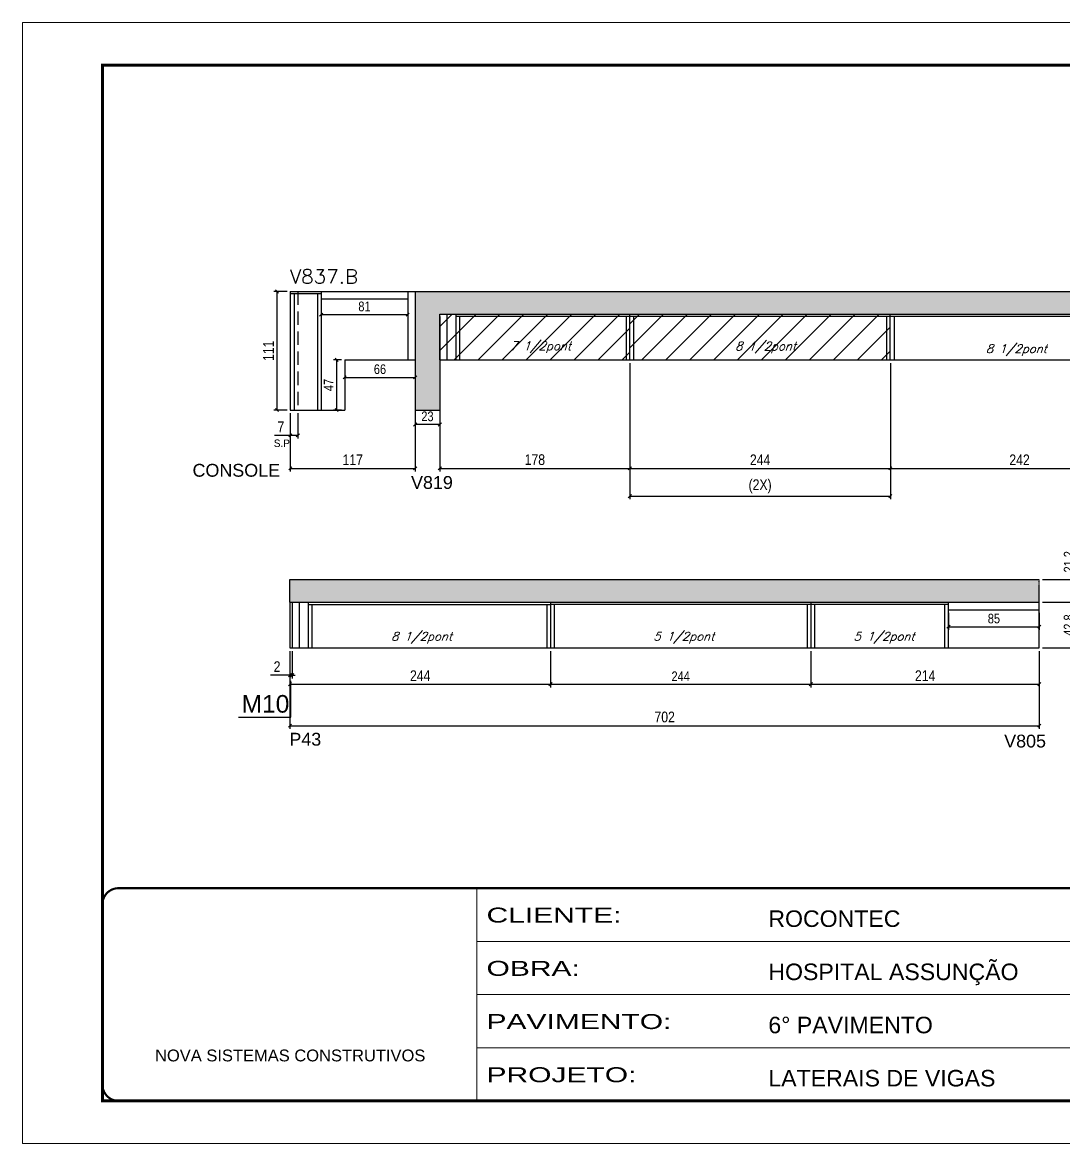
# Model space of a CAD drawing. Extents: x -20960 to -5926, y -2106 to 21915.
# Drawn here: x -9037 to -8062, y 9380 to 10430 of the extents above; entities that cross this region are included whole.
import ezdxf

# ---------------------------------------------------------------- set-up
doc = ezdxf.new("R2010")
doc.units = 0
for name, pattern in [('CONTINUO', [0]), ('DASHED', [0.75, 0.5, -0.25]), ('HIDDEN', [0.375, 0.25, -0.125])]:
    doc.linetypes.add(name, pattern=pattern)
for name, color, linetype in [('5', 5, 'Continuous'), ('COTA', 241, 'Continuous'), ('NOMENCLATURA', 7, 'Continuous'), ('Painéis', 200, 'Continuous'), ('SARR_2.2x7', 40, 'Continuous'), ('SARR_3.5x7', 81, 'Continuous'), ('texto', 7, 'Continuous')]:
    doc.layers.add(name, color=color, linetype=linetype)
for name, color, linetype, lineweight in [('Folhas', 255, 'Continuous', 9), ('Hachura', 251, 'Continuous', 9), ('SARRAFO DE PRESSAO', 251, 'DASHED', 9), ('Texto Seção', 7, 'Continuous', 15)]:
    doc.layers.add(name, color=color, linetype=linetype, lineweight=lineweight)
doc.styles.add('ARIAL', font='arial.ttf')
doc.styles.add('COTA TECNICA', font='techl___.ttf', dxfattribs={"height": 10})
doc.styles.add('COTA TECNICA-50', font='techl___.ttf', dxfattribs={"height": 9})
doc.styles.add('REGUA-120', font='ROMANS.shx', dxfattribs={"height": 15})
doc.styles.add('Romans', font='romans.shx')
doc.styles.add('ROMAS860', font='ROMAS860.SHX')
doc.styles.get("Standard").update_dxf_attribs({"font": 'arial.ttf'})
doc.styles.add('Tecnologia', font='')
doc.styles.get('Tecnologia').set_extended_font_data('Forgotten Futurist')
doc.dimstyles.new('COTA PAINEL-50', dxfattribs={"dimtxt": 9, "dimasz": 3, "dimexe": 3, "dimexo": 3, "dimgap": 3, "dimtad": 1, "dimdec": 1, "dimzin": 12, "dimdsep": 46, "dimtxsty": 'COTA TECNICA-50', "dimblk1": 'OBLIQUE', "dimblk2": 'OBLIQUE', "dimsah": 1, "dimcen": 0.9, "dimclrd": 4, "dimclre": 4, "dimclrt": 240, "dimadec": 1, "dimazin": 3, "dimtfac": 1, "dimtdec": 1, "dimtmove": 0, "dimatfit": 3, "dimfxl": 1, "dimtolj": 1, "dimtzin": 12, "dimarcsym": 0})
doc.dimstyles.new('PAINEL', dxfattribs={"dimtxt": 10, "dimasz": 3, "dimexe": 3, "dimexo": 3, "dimgap": 3, "dimtad": 1, "dimdec": 1, "dimzin": 12, "dimdsep": 46, "dimtxsty": 'COTA TECNICA', "dimblk1": 'OBLIQUE', "dimblk2": 'OBLIQUE', "dimsah": 1, "dimcen": 0.9, "dimclrd": 4, "dimclre": 4, "dimclrt": 240, "dimadec": 1, "dimazin": 3, "dimtfac": 1, "dimtdec": 1, "dimtmove": 0, "dimatfit": 3, "dimfxl": 1, "dimtolj": 1, "dimtzin": 12, "dimarcsym": 0})

# ---------------------------------------------------------------- blocks, each defined once
blk = doc.blocks.new('9999999999')
at = {"color": 30, "linetype": 'CONTINUO'}
for p, q in [((98564.6, 34230.2), (98564.6, 34429.4)), ((98564.6, 34379.6), (99584, 34379.6)), ((98564.6, 34329.8), (99488, 34329.8)), ((98564.6, 34280), (99488, 34280))]:
    blk.add_line(p, q, dxfattribs=at)
at = {"color": 30, "linetype": 'CONTINUO', "const_width": 2}
blk.add_lwpolyline([(99584, 34230.2), (99584, 34414.4, 0.414214), (99569, 34429.4), (98229, 34429.4, 0.414214), (98214, 34414.4), (98214, 34245.2, 0.414214), (98229, 34230.2), (99584, 34230.2)], format="xyb", dxfattribs=at)
at = {"layer": 'Folhas'}
blk.add_lwpolyline([(98139, 34190.2), (99624, 34190.2), (99624, 35240.2), (98139, 35240.2)], close=True, dxfattribs=at)
at = {"layer": 'Folhas', "color": 30, "const_width": 3}
blk.add_lwpolyline([(98214, 34230.2), (99584, 34230.2), (99584, 35200.2), (98214, 35200.2)], close=True, dxfattribs=at)
at = {"color": 7, "linetype": 'Continuous', "ltscale": 5, "style": 'ARIAL'}
for s, height, p in [('ROCONTEC', 15.48, (98837.7, 34393.1)), ('HOSPITAL ASSUNÇÃO', 15.483, (98837.7, 34343.3)), ('6° PAVIMENTO', 15.483, (98837.7, 34293.5)), ('NOVA SISTEMAS CONSTRUTIVOS', 11.059, (98263.2, 34267.2)), ('LATERAIS DE VIGAS', 15.483, (98837.7, 34243.7))]:
    blk.add_text(s, height=height, dxfattribs=at).set_placement(p)
at = {"layer": 'Folhas', "color": 7, "style": 'Tecnologia', "width": 1.5}
for s, p in [('CLIENTE:', (98573.7, 34397.2)), ('OBRA:', (98573.7, 34347.3)), ('PAVIMENTO:', (98573.7, 34297.5)), ('PROJETO:', (98573.7, 34247.7))]:
    blk.add_text(s, height=14, dxfattribs=at).set_placement(p)
blk = doc.blocks.new('_Oblique')
at = {"color": 0, "linetype": 'ByBlock', "lineweight": -2}
blk.add_line((-0.5, -0.5), (0.5, 0.5), dxfattribs=at)
blk = doc.blocks.new('*D1516')
at = {"layer": 'COTA', "color": 4, "lineweight": -2, "ltscale": 25, "transparency": 16777216}
for p, q in [((-8786.1, 10063.6), (-8786.1, 10039.9)), ((-8779.1, 10063.6), (-8779.1, 10039.9)), ((-8786.1, 10042.9), (-8800.8, 10042.9)), ((-8779.1, 10042.9), (-8786.1, 10042.9))]:
    blk.add_line(p, q, dxfattribs=at)
at = {"layer": 'Defpoints', "color": 0, "ltscale": 25, "transparency": 16777216}
for p in [(-8786.1, 10066.6), (-8779.1, 10066.6), (-8786.1, 10042.9)]:
    blk.add_point(p, dxfattribs=at)
at = {"layer": 'COTA', "color": 4, "lineweight": -2, "ltscale": 25, "transparency": 16777216, "xscale": 3, "yscale": 3, "zscale": 3, "rotation": 180}
blk.add_blockref('_Oblique', (-8786.1, 10042.9), dxfattribs=at)
at = {"layer": 'COTA', "color": 4, "lineweight": -2, "ltscale": 25, "transparency": 16777216, "xscale": 3, "yscale": 3, "zscale": 3}
blk.add_blockref('_Oblique', (-8779.1, 10042.9), dxfattribs=at)
at = {"layer": 'COTA', "color": 240, "ltscale": 25, "transparency": 16777216, "insert": (-8794.9, 10050.9), "char_height": 10, "attachment_point": 5, "style": 'COTA TECNICA'}
blk.add_mtext('\\A1;7', dxfattribs=at)
blk = doc.blocks.new('*D1576')
at = {"layer": 'COTA', "color": 4, "lineweight": -2, "ltscale": 25, "transparency": 16777216}
for p, q in [((-8468, 10110.6), (-8468, 10009)), ((-8224, 10110.6), (-8224, 10009)), ((-8468, 10012), (-8224, 10012))]:
    blk.add_line(p, q, dxfattribs=at)
at = {"layer": 'Defpoints', "color": 0, "ltscale": 25, "transparency": 16777216}
for p in [(-8468, 10113.6), (-8224, 10113.6), (-8224, 10012)]:
    blk.add_point(p, dxfattribs=at)
at = {"layer": 'COTA', "color": 4, "lineweight": -2, "ltscale": 25, "transparency": 16777216, "xscale": 3, "yscale": 3, "zscale": 3, "rotation": 180}
blk.add_blockref('_Oblique', (-8468, 10012), dxfattribs=at)
at = {"layer": 'COTA', "color": 4, "lineweight": -2, "ltscale": 25, "transparency": 16777216, "xscale": 3, "yscale": 3, "zscale": 3}
blk.add_blockref('_Oblique', (-8224, 10012), dxfattribs=at)
at = {"layer": 'COTA', "color": 240, "ltscale": 25, "transparency": 16777216, "insert": (-8346, 10020), "char_height": 10, "attachment_point": 5, "style": 'COTA TECNICA'}
blk.add_mtext('\\A1;244', dxfattribs=at)
blk = doc.blocks.new('*D1577')
at = {"layer": 'COTA', "color": 4, "lineweight": -2, "ltscale": 25, "transparency": 16777216}
for p, q in [((-8468, 10110.6), (-8468, 9983)), ((-8224, 10110.6), (-8224, 9983)), ((-8468, 9986), (-8224, 9986))]:
    blk.add_line(p, q, dxfattribs=at)
at = {"layer": 'Defpoints', "color": 0, "ltscale": 25, "transparency": 16777216}
for p in [(-8468, 10113.6), (-8224, 10113.6), (-8224, 9986)]:
    blk.add_point(p, dxfattribs=at)
at = {"layer": 'COTA', "color": 4, "lineweight": -2, "ltscale": 25, "transparency": 16777216, "xscale": 3, "yscale": 3, "zscale": 3, "rotation": 180}
blk.add_blockref('_Oblique', (-8468, 9986), dxfattribs=at)
at = {"layer": 'COTA', "color": 4, "lineweight": -2, "ltscale": 25, "transparency": 16777216, "xscale": 3, "yscale": 3, "zscale": 3}
blk.add_blockref('_Oblique', (-8224, 9986), dxfattribs=at)
at = {"layer": 'COTA', "color": 240, "ltscale": 25, "transparency": 16777216, "insert": (-8346, 9995.2), "char_height": 10, "attachment_point": 5, "style": 'COTA TECNICA'}
blk.add_mtext('\\A1;(2X)', dxfattribs=at)
blk = doc.blocks.new('*D1522')
at = {"layer": 'COTA', "color": 4, "lineweight": -2, "ltscale": 25, "transparency": 16777216}
for p, q in [((-8646, 10110.6), (-8646, 10009)), ((-8468, 10110.6), (-8468, 10009)), ((-8646, 10012), (-8468, 10012))]:
    blk.add_line(p, q, dxfattribs=at)
at = {"layer": 'Defpoints', "color": 0, "ltscale": 25, "transparency": 16777216}
for p in [(-8646, 10113.6), (-8468, 10113.6), (-8468, 10012)]:
    blk.add_point(p, dxfattribs=at)
at = {"layer": 'COTA', "color": 4, "lineweight": -2, "ltscale": 25, "transparency": 16777216, "xscale": 3, "yscale": 3, "zscale": 3, "rotation": 180}
blk.add_blockref('_Oblique', (-8646, 10012), dxfattribs=at)
at = {"layer": 'COTA', "color": 4, "lineweight": -2, "ltscale": 25, "transparency": 16777216, "xscale": 3, "yscale": 3, "zscale": 3}
blk.add_blockref('_Oblique', (-8468, 10012), dxfattribs=at)
at = {"layer": 'COTA', "color": 240, "ltscale": 25, "transparency": 16777216, "insert": (-8557, 10020.1), "char_height": 10, "attachment_point": 5, "style": 'COTA TECNICA'}
blk.add_mtext('\\A1;178', dxfattribs=at)
blk = doc.blocks.new('*D1578')
at = {"layer": 'COTA', "color": 4, "lineweight": -2, "ltscale": 25, "transparency": 16777216}
for p, q in [((-8224, 10110.6), (-8224, 10009)), ((-7982, 10110.6), (-7982, 10009)), ((-8224, 10012), (-7982, 10012))]:
    blk.add_line(p, q, dxfattribs=at)
at = {"layer": 'Defpoints', "color": 0, "ltscale": 25, "transparency": 16777216}
for p in [(-8224, 10113.6), (-7982, 10113.6), (-7982, 10012)]:
    blk.add_point(p, dxfattribs=at)
at = {"layer": 'COTA', "color": 4, "lineweight": -2, "ltscale": 25, "transparency": 16777216, "xscale": 3, "yscale": 3, "zscale": 3, "rotation": 180}
blk.add_blockref('_Oblique', (-8224, 10012), dxfattribs=at)
at = {"layer": 'COTA', "color": 4, "lineweight": -2, "ltscale": 25, "transparency": 16777216, "xscale": 3, "yscale": 3, "zscale": 3}
blk.add_blockref('_Oblique', (-7982, 10012), dxfattribs=at)
at = {"layer": 'COTA', "color": 240, "ltscale": 25, "transparency": 16777216, "insert": (-8103, 10020), "char_height": 10, "attachment_point": 5, "style": 'COTA TECNICA'}
blk.add_mtext('\\A1;242', dxfattribs=at)
blk = doc.blocks.new('*D1523')
at = {"layer": 'COTA', "color": 4, "lineweight": -2, "ltscale": 25, "transparency": 16777216}
for p, q in [((-8669.1, 10110.6), (-8669.1, 10009)), ((-8786.1, 10063.6), (-8786.1, 10009)), ((-8786.1, 10012), (-8669.1, 10012))]:
    blk.add_line(p, q, dxfattribs=at)
at = {"layer": 'Defpoints', "color": 0, "ltscale": 25, "transparency": 16777216}
for p in [(-8669.1, 10113.6), (-8786.1, 10066.6), (-8669.1, 10012)]:
    blk.add_point(p, dxfattribs=at)
at = {"layer": 'COTA', "color": 4, "lineweight": -2, "ltscale": 25, "transparency": 16777216, "xscale": 3, "yscale": 3, "zscale": 3, "rotation": 180}
blk.add_blockref('_Oblique', (-8786.1, 10012), dxfattribs=at)
at = {"layer": 'COTA', "color": 4, "lineweight": -2, "ltscale": 25, "transparency": 16777216, "xscale": 3, "yscale": 3, "zscale": 3}
blk.add_blockref('_Oblique', (-8669.1, 10012), dxfattribs=at)
at = {"layer": 'COTA', "color": 240, "ltscale": 25, "transparency": 16777216, "insert": (-8727.6, 10020), "char_height": 10, "attachment_point": 5, "style": 'COTA TECNICA'}
blk.add_mtext('\\A1;117', dxfattribs=at)
blk = doc.blocks.new('*D1580')
at = {"layer": 'COTA', "color": 4, "lineweight": -2, "ltscale": 25, "transparency": 16777216}
for p, q in [((-8789.1, 10177.6), (-8801.5, 10177.6)), ((-8798.5, 10066.6), (-8798.5, 10177.6)), ((-8789.1, 10066.6), (-8801.5, 10066.6))]:
    blk.add_line(p, q, dxfattribs=at)
at = {"layer": 'Defpoints', "color": 0, "ltscale": 25, "transparency": 16777216}
for p in [(-8798.5, 10177.6), (-8786.1, 10177.6), (-8786.1, 10066.6)]:
    blk.add_point(p, dxfattribs=at)
at = {"layer": 'COTA', "color": 4, "lineweight": -2, "ltscale": 25, "transparency": 16777216, "xscale": 3, "yscale": 3, "zscale": 3}
for p, rotation in [((-8798.5, 10177.6), 90), ((-8798.5, 10066.6), 270)]:
    blk.add_blockref('_Oblique', p, dxfattribs=dict(at, rotation=rotation))
at = {"layer": 'COTA', "color": 240, "ltscale": 25, "transparency": 16777216, "insert": (-8806.5, 10122.1), "char_height": 10, "attachment_point": 5, "rotation": 90, "style": 'COTA TECNICA'}
blk.add_mtext('\\A1;111', dxfattribs=at)
blk = doc.blocks.new('*D1583')
at = {"layer": 'COTA', "color": 4, "lineweight": -2, "ltscale": 25, "transparency": 16777216}
for p, q in [((-8786.4, 9840.8), (-8786.4, 9815.3)), ((-8784.4, 9840.8), (-8784.4, 9815.3)), ((-8786.4, 9818.3), (-8804.5, 9818.3)), ((-8784.4, 9818.3), (-8786.4, 9818.3)), ((-8784.4, 9818.3), (-8781.4, 9818.3))]:
    blk.add_line(p, q, dxfattribs=at)
at = {"layer": 'Defpoints', "color": 0, "ltscale": 25, "transparency": 16777216}
for p in [(-8786.4, 9843.8), (-8784.4, 9843.8), (-8786.4, 9818.3)]:
    blk.add_point(p, dxfattribs=at)
at = {"layer": 'COTA', "color": 4, "lineweight": -2, "ltscale": 25, "transparency": 16777216, "xscale": 3, "yscale": 3, "zscale": 3}
blk.add_blockref('_Oblique', (-8786.4, 9818.3), dxfattribs=at)
at = {"layer": 'COTA', "color": 4, "lineweight": -2, "ltscale": 25, "transparency": 16777216, "xscale": 3, "yscale": 3, "zscale": 3, "rotation": 180}
blk.add_blockref('_Oblique', (-8784.4, 9818.3), dxfattribs=at)
at = {"layer": 'COTA', "color": 240, "ltscale": 25, "transparency": 16777216, "insert": (-8798.5, 9826.3), "char_height": 10, "attachment_point": 5, "style": 'COTA TECNICA'}
blk.add_mtext('\\A1;2', dxfattribs=at)
blk = doc.blocks.new('*D1584')
at = {"layer": 'COTA', "color": 4, "lineweight": -2, "ltscale": 25, "transparency": 16777216}
for p, q in [((-8786.4, 9840.8), (-8786.4, 9806.8)), ((-8542.4, 9840.8), (-8542.4, 9806.8)), ((-8786.4, 9809.8), (-8542.4, 9809.8))]:
    blk.add_line(p, q, dxfattribs=at)
at = {"layer": 'Defpoints', "color": 0, "ltscale": 25, "transparency": 16777216}
for p in [(-8786.4, 9843.8), (-8542.4, 9843.8), (-8542.4, 9809.8)]:
    blk.add_point(p, dxfattribs=at)
at = {"layer": 'COTA', "color": 4, "lineweight": -2, "ltscale": 25, "transparency": 16777216, "xscale": 3, "yscale": 3, "zscale": 3, "rotation": 180}
blk.add_blockref('_Oblique', (-8786.4, 9809.8), dxfattribs=at)
at = {"layer": 'COTA', "color": 4, "lineweight": -2, "ltscale": 25, "transparency": 16777216, "xscale": 3, "yscale": 3, "zscale": 3}
blk.add_blockref('_Oblique', (-8542.4, 9809.8), dxfattribs=at)
at = {"layer": 'COTA', "color": 240, "ltscale": 25, "transparency": 16777216, "insert": (-8664.4, 9817.8), "char_height": 10, "attachment_point": 5, "style": 'COTA TECNICA'}
blk.add_mtext('\\A1;244', dxfattribs=at)
blk = doc.blocks.new('*D1524')
at = {"layer": 'COTA', "color": 4, "lineweight": -2, "ltscale": 25, "transparency": 16777216}
for p, q in [((-8298.4, 9840.8), (-8298.4, 9806.8)), ((-8084.5, 9840.8), (-8084.5, 9806.8)), ((-8298.4, 9809.8), (-8084.5, 9809.8))]:
    blk.add_line(p, q, dxfattribs=at)
at = {"layer": 'Defpoints', "color": 0, "ltscale": 25, "transparency": 16777216}
for p in [(-8298.4, 9843.8), (-8084.5, 9843.8), (-8084.5, 9809.8)]:
    blk.add_point(p, dxfattribs=at)
at = {"layer": 'COTA', "color": 4, "lineweight": -2, "ltscale": 25, "transparency": 16777216, "xscale": 3, "yscale": 3, "zscale": 3, "rotation": 180}
blk.add_blockref('_Oblique', (-8298.4, 9809.8), dxfattribs=at)
at = {"layer": 'COTA', "color": 4, "lineweight": -2, "ltscale": 25, "transparency": 16777216, "xscale": 3, "yscale": 3, "zscale": 3}
blk.add_blockref('_Oblique', (-8084.5, 9809.8), dxfattribs=at)
at = {"layer": 'COTA', "color": 240, "ltscale": 25, "transparency": 16777216, "insert": (-8191.4, 9817.8), "char_height": 10, "attachment_point": 5, "style": 'COTA TECNICA'}
blk.add_mtext('\\A1;214', dxfattribs=at)
blk = doc.blocks.new('*D1585')
at = {"layer": 'COTA', "color": 4, "lineweight": -2, "ltscale": 25, "transparency": 16777216}
for p, q in [((-8786.4, 9840.8), (-8786.4, 9768)), ((-8084.5, 9840.8), (-8084.5, 9768)), ((-8786.4, 9771), (-8084.5, 9771))]:
    blk.add_line(p, q, dxfattribs=at)
at = {"layer": 'Defpoints', "color": 0, "ltscale": 25, "transparency": 16777216}
for p in [(-8786.4, 9843.8), (-8084.5, 9843.8), (-8084.5, 9771)]:
    blk.add_point(p, dxfattribs=at)
at = {"layer": 'COTA', "color": 4, "lineweight": -2, "ltscale": 25, "transparency": 16777216, "xscale": 3, "yscale": 3, "zscale": 3, "rotation": 180}
blk.add_blockref('_Oblique', (-8786.4, 9771), dxfattribs=at)
at = {"layer": 'COTA', "color": 4, "lineweight": -2, "ltscale": 25, "transparency": 16777216, "xscale": 3, "yscale": 3, "zscale": 3}
blk.add_blockref('_Oblique', (-8084.5, 9771), dxfattribs=at)
at = {"layer": 'COTA', "color": 240, "ltscale": 25, "transparency": 16777216, "insert": (-8435.4, 9779.1), "char_height": 10, "attachment_point": 5, "style": 'COTA TECNICA'}
blk.add_mtext('\\A1;702', dxfattribs=at)
blk = doc.blocks.new('*D1588')
at = {"layer": 'COTA', "color": 4, "lineweight": -2, "transparency": 16777216}
for p, q in [((-8542.4, 9840.8), (-8542.4, 9806.8)), ((-8298.4, 9840.8), (-8298.4, 9806.8)), ((-8542.4, 9809.8), (-8298.4, 9809.8))]:
    blk.add_line(p, q, dxfattribs=at)
at = {"layer": 'Defpoints', "color": 0, "transparency": 16777216}
for p in [(-8542.4, 9843.8), (-8298.4, 9843.8), (-8298.4, 9809.8)]:
    blk.add_point(p, dxfattribs=at)
at = {"layer": 'COTA', "color": 4, "lineweight": -2, "transparency": 16777216, "xscale": 3, "yscale": 3, "zscale": 3, "rotation": 180}
blk.add_blockref('_Oblique', (-8542.4, 9809.8), dxfattribs=at)
at = {"layer": 'COTA', "color": 4, "lineweight": -2, "transparency": 16777216, "xscale": 3, "yscale": 3, "zscale": 3}
blk.add_blockref('_Oblique', (-8298.4, 9809.8), dxfattribs=at)
at = {"layer": 'COTA', "color": 240, "transparency": 16777216, "insert": (-8420.4, 9817.3), "char_height": 9, "attachment_point": 5, "style": 'COTA TECNICA-50'}
blk.add_mtext('\\A1;244', dxfattribs=at)
blk = doc.blocks.new('*D1552')
at = {"layer": 'COTA', "color": 4, "lineweight": -2, "transparency": 16777216}
for p, q in [((-8669.1, 10063.6), (-8669.1, 10050)), ((-8646, 10063.6), (-8646, 10050)), ((-8646, 10053), (-8669.1, 10053))]:
    blk.add_line(p, q, dxfattribs=at)
at = {"layer": 'Defpoints', "color": 0, "transparency": 16777216}
for p in [(-8669.1, 10066.6), (-8646, 10066.6), (-8669.1, 10053)]:
    blk.add_point(p, dxfattribs=at)
at = {"layer": 'COTA', "color": 4, "lineweight": -2, "transparency": 16777216, "xscale": 3, "yscale": 3, "zscale": 3, "rotation": 180}
blk.add_blockref('_Oblique', (-8669.1, 10053), dxfattribs=at)
at = {"layer": 'COTA', "color": 4, "lineweight": -2, "transparency": 16777216, "xscale": 3, "yscale": 3, "zscale": 3}
blk.add_blockref('_Oblique', (-8646, 10053), dxfattribs=at)
at = {"layer": 'COTA', "color": 240, "transparency": 16777216, "insert": (-8657.6, 10060.7), "char_height": 9, "attachment_point": 5, "style": 'COTA TECNICA-50'}
blk.add_mtext('\\A1;23', dxfattribs=at)
blk = doc.blocks.new('*D1553')
at = {"layer": 'COTA', "color": 4, "lineweight": -2, "transparency": 16777216}
for p, q in [((-8757.1, 10167.6), (-8757.1, 10153)), ((-8676.1, 10167.6), (-8676.1, 10153)), ((-8757.1, 10156), (-8676.1, 10156))]:
    blk.add_line(p, q, dxfattribs=at)
at = {"layer": 'Defpoints', "color": 0, "transparency": 16777216}
for p in [(-8757.1, 10170.6), (-8676.1, 10170.6), (-8676.1, 10156)]:
    blk.add_point(p, dxfattribs=at)
at = {"layer": 'COTA', "color": 4, "lineweight": -2, "transparency": 16777216, "xscale": 3, "yscale": 3, "zscale": 3, "rotation": 180}
blk.add_blockref('_Oblique', (-8757.1, 10156), dxfattribs=at)
at = {"layer": 'COTA', "color": 4, "lineweight": -2, "transparency": 16777216, "xscale": 3, "yscale": 3, "zscale": 3}
blk.add_blockref('_Oblique', (-8676.1, 10156), dxfattribs=at)
at = {"layer": 'COTA', "color": 240, "transparency": 16777216, "insert": (-8716.6, 10163.6), "char_height": 9, "attachment_point": 5, "style": 'COTA TECNICA-50'}
blk.add_mtext('\\A1;81', dxfattribs=at)
blk = doc.blocks.new('*D1554')
at = {"layer": 'COTA', "color": 4, "lineweight": -2, "transparency": 16777216}
for p, q in [((-8735.1, 10110.6), (-8735.1, 10094.2)), ((-8669.1, 10110.6), (-8669.1, 10094.2)), ((-8735.1, 10097.2), (-8669.1, 10097.2))]:
    blk.add_line(p, q, dxfattribs=at)
at = {"layer": 'Defpoints', "color": 0, "transparency": 16777216}
for p in [(-8735.1, 10113.6), (-8669.1, 10113.6), (-8669.1, 10097.2)]:
    blk.add_point(p, dxfattribs=at)
at = {"layer": 'COTA', "color": 4, "lineweight": -2, "transparency": 16777216, "xscale": 3, "yscale": 3, "zscale": 3, "rotation": 180}
blk.add_blockref('_Oblique', (-8735.1, 10097.2), dxfattribs=at)
at = {"layer": 'COTA', "color": 4, "lineweight": -2, "transparency": 16777216, "xscale": 3, "yscale": 3, "zscale": 3}
blk.add_blockref('_Oblique', (-8669.1, 10097.2), dxfattribs=at)
at = {"layer": 'COTA', "color": 240, "transparency": 16777216, "insert": (-8702.1, 10104.8), "char_height": 9, "attachment_point": 5, "style": 'COTA TECNICA-50'}
blk.add_mtext('\\A1;66', dxfattribs=at)
blk = doc.blocks.new('*D1555')
at = {"layer": 'COTA', "color": 4, "lineweight": -2, "transparency": 16777216}
for p, q in [((-8738.1, 10113.6), (-8745.6, 10113.6)), ((-8742.6, 10066.6), (-8742.6, 10113.6)), ((-8738.1, 10066.6), (-8745.6, 10066.6))]:
    blk.add_line(p, q, dxfattribs=at)
at = {"layer": 'Defpoints', "color": 0, "transparency": 16777216}
for p in [(-8742.6, 10113.6), (-8735.1, 10113.6), (-8735.1, 10066.6)]:
    blk.add_point(p, dxfattribs=at)
at = {"layer": 'COTA', "color": 4, "lineweight": -2, "transparency": 16777216, "xscale": 3, "yscale": 3, "zscale": 3}
for p, rotation in [((-8742.6, 10113.6), 90), ((-8742.6, 10066.6), 270)]:
    blk.add_blockref('_Oblique', p, dxfattribs=dict(at, rotation=rotation))
at = {"layer": 'COTA', "color": 240, "transparency": 16777216, "insert": (-8750.2, 10090.1), "char_height": 9, "attachment_point": 5, "rotation": 90, "style": 'COTA TECNICA-50'}
blk.add_mtext('\\A1;47', dxfattribs=at)
blk = doc.blocks.new('*D1556')
at = {"layer": 'COTA', "color": 4, "lineweight": -2, "transparency": 16777216}
for p, q in [((-8169.5, 9876.6), (-8169.5, 9860.7)), ((-8084.5, 9876.6), (-8084.5, 9860.7)), ((-8169.5, 9863.7), (-8084.5, 9863.7))]:
    blk.add_line(p, q, dxfattribs=at)
at = {"layer": 'Defpoints', "color": 0, "transparency": 16777216}
for p in [(-8169.5, 9879.6), (-8084.5, 9879.6), (-8084.5, 9863.7)]:
    blk.add_point(p, dxfattribs=at)
at = {"layer": 'COTA', "color": 4, "lineweight": -2, "transparency": 16777216, "xscale": 3, "yscale": 3, "zscale": 3, "rotation": 180}
blk.add_blockref('_Oblique', (-8169.5, 9863.7), dxfattribs=at)
at = {"layer": 'COTA', "color": 4, "lineweight": -2, "transparency": 16777216, "xscale": 3, "yscale": 3, "zscale": 3}
blk.add_blockref('_Oblique', (-8084.5, 9863.7), dxfattribs=at)
at = {"layer": 'COTA', "color": 240, "transparency": 16777216, "insert": (-8127, 9871.3), "char_height": 9, "attachment_point": 5, "style": 'COTA TECNICA-50'}
blk.add_mtext('\\A1;85', dxfattribs=at)
blk = doc.blocks.new('*D1557')
at = {"layer": 'COTA', "color": 4, "lineweight": -2, "transparency": 16777216}
for p, q in [((-8049.4, 9907.8), (-8049.4, 9938.1)), ((-8081.5, 9907.8), (-8046.4, 9907.8)), ((-8049.4, 9886.6), (-8049.4, 9907.8)), ((-8081.5, 9886.6), (-8046.4, 9886.6))]:
    blk.add_line(p, q, dxfattribs=at)
at = {"layer": 'Defpoints', "color": 0, "transparency": 16777216}
for p in [(-8084.5, 9907.8), (-8049.4, 9907.8), (-8084.5, 9886.6)]:
    blk.add_point(p, dxfattribs=at)
at = {"layer": 'COTA', "color": 4, "lineweight": -2, "transparency": 16777216, "xscale": 3, "yscale": 3, "zscale": 3}
for p, rotation in [((-8049.4, 9907.8), 90), ((-8049.4, 9886.6), 270)]:
    blk.add_blockref('_Oblique', p, dxfattribs=dict(at, rotation=rotation))
at = {"layer": 'COTA', "color": 240, "transparency": 16777216, "insert": (-8057, 9924.5), "char_height": 9, "attachment_point": 5, "rotation": 90, "style": 'COTA TECNICA-50'}
blk.add_mtext('\\A1;21.2', dxfattribs=at)
blk = doc.blocks.new('*D1558')
at = {"layer": 'COTA', "color": 4, "lineweight": -2, "transparency": 16777216}
for p, q in [((-8081.5, 9886.6), (-8046.4, 9886.6)), ((-8049.4, 9843.8), (-8049.4, 9886.6)), ((-8081.5, 9843.8), (-8046.4, 9843.8))]:
    blk.add_line(p, q, dxfattribs=at)
at = {"layer": 'Defpoints', "color": 0, "transparency": 16777216}
for p in [(-8084.5, 9886.6), (-8049.4, 9886.6), (-8084.5, 9843.8)]:
    blk.add_point(p, dxfattribs=at)
at = {"layer": 'COTA', "color": 4, "lineweight": -2, "transparency": 16777216, "xscale": 3, "yscale": 3, "zscale": 3}
for p, rotation in [((-8049.4, 9886.6), 90), ((-8049.4, 9843.8), 270)]:
    blk.add_blockref('_Oblique', p, dxfattribs=dict(at, rotation=rotation))
at = {"layer": 'COTA', "color": 240, "transparency": 16777216, "insert": (-8057, 9865.2), "char_height": 9, "attachment_point": 5, "rotation": 90, "style": 'COTA TECNICA-50'}
blk.add_mtext('\\A1;42.8', dxfattribs=at)
blk = doc.blocks.new('*D1559')
at = {"layer": 'COTA', "color": 4, "lineweight": -2, "transparency": 16777216}
for p, q in [((-8081.5, 9907.8), (-8009.9, 9907.8)), ((-8012.9, 9907.8), (-8012.9, 9843.8)), ((-8081.5, 9843.8), (-8009.9, 9843.8))]:
    blk.add_line(p, q, dxfattribs=at)
at = {"layer": 'Defpoints', "color": 0, "transparency": 16777216}
for p in [(-8084.5, 9907.8), (-8084.5, 9843.8), (-8012.9, 9843.8)]:
    blk.add_point(p, dxfattribs=at)
at = {"layer": 'COTA', "color": 4, "lineweight": -2, "transparency": 16777216, "xscale": 3, "yscale": 3, "zscale": 3}
for p, rotation in [((-8012.9, 9907.8), 90), ((-8012.9, 9843.8), 270)]:
    blk.add_blockref('_Oblique', p, dxfattribs=dict(at, rotation=rotation))
at = {"layer": 'COTA', "color": 240, "transparency": 16777216, "insert": (-8020.5, 9875.8), "char_height": 9, "attachment_point": 5, "rotation": 90, "style": 'COTA TECNICA-50'}
blk.add_mtext('\\A1;64', dxfattribs=at)

msp = doc.modelspace()

# ---------------------------------------------------------------- hatches: boundary and pattern name
at = {"layer": 'COTA', "linetype": 'ByBlock'}
h = msp.add_hatch(dxfattribs=at)
h.set_pattern_fill('AR-CONC', color=256, scale=0.03)
h.set_pattern_definition([(50, (0.4, 2297.15), (5.46554, -0.4781726), [0.5715, -6.2865]), (355, (0.4, 2297.15), (-1.0573026, 5.7317054), [0.4572, -5.0292175]), (100.451445, (0.8555, 2297.1104), (4.4082374, 5.2535326), [0.4857003, -5.3427073]), (46.1842, (0.4, 2298.674), (8.1323712, -1.26127), [0.85725, -9.42975]), (96.63556, (1.078, 2298.569), (7.122124, 7.422784), [0.7285507, -8.014068]), (351.18415, (0.4, 2298.674), (7.122124, 7.422784), [0.685799, -7.543792]), (21, (1.162, 2298.293), (4.5484317, -3.067956), [0.5715, -6.2865]), (326, (1.162, 2298.293), (1.8540609, 5.525639), [0.4572, -5.0292]), (71.451445, (1.541, 2298.0376), (6.4024926, 2.457683), [0.4857003, -5.342698]), (37.5, (0.4, 2297.1502), (0.0926581, 2.53665117), [0, -4.96824, 0, -5.1054, 0, -5.04825]), (7.5, (0.4, 2297.1502), (2.0045899, 3.00541724), [0, -2.91084, 0, -4.85394, 0, -1.92405]), (327.5, (-1.2993, 2297.1502), (4.06771786, -0.17186232), [0, -1.905, 0, -5.9436, 0, -7.8867]), (317.5, (-2.0613, 2297.1502), (4.4438754, 0.7627947), [0, -2.4765, 0, -3.94716, 0, -5.6007])])
h.paths.add_polyline_path([(-8712.04, 10177.57), (-8669.08, 10177.57), (-8669.08, 10066.57), (-8646.04, 10066.57), (-8646.04, 10156.37), (-8101.04, 10156.37), (-7982.04, 10156.37), (-7982.04, 10177.57)])
h = msp.add_hatch(dxfattribs=at)
h.set_pattern_fill('AR-CONC', color=256, scale=0.03)
h.set_pattern_definition([(50, (1585, 0), (5.46554, -0.4781726), [0.5715, -6.2865]), (355, (1585, 0), (-1.0573026, 5.7317054), [0.4572, -5.0292175]), (100.451445, (1585.4555, -0.04), (4.4082374, 5.2535326), [0.4857003, -5.3427073]), (46.1842, (1585, 1.524), (8.1323712, -1.2612698), [0.85725, -9.42975]), (96.63556, (1585.678, 1.419), (7.122124, 7.4227837), [0.7285507, -8.0140682]), (351.18415, (1585, 1.524), (7.122124, 7.4227837), [0.685799, -7.543792]), (21, (1585.762, 1.143), (4.5484317, -3.067956), [0.5715, -6.2865]), (326, (1585.762, 1.143), (1.8540609, 5.525639), [0.4572, -5.0292]), (71.451445, (1586.141, 0.8873), (6.4024926, 2.457683), [0.4857003, -5.3426981]), (37.5, (1585, 0), (0.0926581, 2.53665117), [0, -4.96824, 0, -5.1054, 0, -5.04825]), (7.5, (1585, 0), (2.0045899, 3.00541724), [0, -2.91084, 0, -4.85394, 0, -1.92405]), (327.5, (1583.3007, 0), (4.06771786, -0.17186232), [0, -1.905, 0, -5.9436, 0, -7.8867]), (317.5, (1582.5387, 0), (4.4438754, 0.7627947), [0, -2.4765, 0, -3.94716, 0, -5.6007])])
h.paths.add_polyline_path([(-8084.46, 9907.78), (-8786.44, 9907.78), (-8786.44, 9886.58), (-8667.44, 9886.58), (-8084.46, 9886.58)])
at = {"layer": 'Hachura', "ltscale": 25}
h = msp.add_hatch(dxfattribs=at)
h.set_pattern_fill('ANSI31', color=256, scale=5)
h.set_pattern_definition([(45, (-150998.373, -21907.442), (-11.2253202, 11.2253202), [])])
h.paths.add_polyline_path([(-8468.04, 10156.37), (-8646.04, 10156.37), (-8646.04, 10113.57), (-8468.04, 10113.57)])
h = msp.add_hatch(dxfattribs=at)
h.set_pattern_fill('ANSI31', color=256, scale=5)
h.set_pattern_definition([(45, (-151002.373, -21907.442), (-11.2253202, 11.2253202), [])])
h.paths.add_polyline_path([(-8224.04, 10113.57), (-8224.04, 10156.37), (-8468.04, 10156.37), (-8468.04, 10113.57)])

# ---------------------------------------------------------------- linework, layer by layer
at = {"layer": 'COTA', "linetype": 'ByBlock'}
for p, q in [((-8669.44, 10177.57), (-8669.08, 10177.57)), ((-8669.08, 10177.57), (-8646.04, 10177.57)), ((-8646.04, 10177.57), (-7982.04, 10177.57)), ((-8646.04, 10177.57), (-8646.04, 10177.57)), ((-8669.08, 10113.57), (-8669.08, 10066.57)), ((-8646.04, 10120.57), (-8646.04, 10066.57)), ((-8669.08, 10066.57), (-8646.04, 10066.57)), ((-8786.44, 9907.78), (-8084.46, 9907.78)), ((-8786.44, 9886.58), (-8786.44, 9907.78))]:
    msp.add_line(p, q, dxfattribs=at)
at = {"layer": 'COTA', "linetype": 'DASHED', "ltscale": 0.3}
msp.add_line((-8084.46, 9886.58), (-8084.46, 9907.78), dxfattribs=at)
at = {"layer": 'NOMENCLATURA', "linetype": 'Continuous'}
for p, q in [((-8785.66, 9779.02), (-8785.66, 9812.98)), ((-8834.46, 9779.02), (-8785.66, 9779.02))]:
    msp.add_line(p, q, dxfattribs=at)
at = {"layer": 'Painéis', "linetype": 'ByBlock'}
for p, q in [((-8786.08, 10177.57), (-8669.08, 10177.57)), ((-8786.08, 10177.57), (-8786.08, 10066.57)), ((-8669.08, 10177.57), (-8669.08, 10113.57)), ((-8646.04, 10156.37), (-8101.04, 10156.37)), ((-8646.04, 10113.57), (-8646.04, 10156.37)), ((-8468.04, 10113.57), (-8468.04, 10156.37)), ((-8224.04, 10113.57), (-8224.04, 10156.37)), ((-8101.04, 10156.37), (-7982.04, 10156.37)), ((-8101.04, 10156.37), (-8101.04, 10156.37)), ((-8735.08, 10113.57), (-8669.08, 10113.57)), ((-8735.08, 10113.57), (-8735.08, 10066.57)), ((-8646.04, 10113.57), (-7982.04, 10113.57)), ((-8786.08, 10066.57), (-8735.08, 10066.57)), ((-8786.44, 9886.58), (-8786.44, 9843.78)), ((-8784.44, 9886.58), (-8784.44, 9843.78)), ((-8667.44, 9886.58), (-8084.46, 9886.58)), ((-8542.44, 9886.58), (-8542.44, 9843.78)), ((-8298.44, 9886.58), (-8298.44, 9843.78)), ((-8786.44, 9843.78), (-8113.09, 9843.78)), ((-8113.09, 9843.78), (-8084.46, 9843.78))]:
    msp.add_line(p, q, dxfattribs=at)
at = {"layer": 'Painéis'}
for p, q in [((-8786.44, 9886.58), (-8667.44, 9886.58)), ((-8667.44, 9886.58), (-8667.44, 9886.58)), ((-8084.46, 9843.78), (-8084.46, 9886.58))]:
    msp.add_line(p, q, dxfattribs=at)
at = {"layer": 'SARR_2.2x7', "linetype": 'Continuous'}
for p, q in [((-8757.08, 10175.37), (-8786.08, 10175.37)), ((-8676.08, 10177.57), (-8676.08, 10113.57)), ((-8676.08, 10170.57), (-8757.08, 10170.57)), ((-8646.04, 10154.17), (-8646.04, 10156.37)), ((-8639.04, 10113.57), (-8639.04, 10156.37)), ((-8468.04, 10154.17), (-8631.04, 10154.17)), ((-8224.04, 10154.17), (-8468.04, 10154.17)), ((-8002.54, 10154.17), (-8224.04, 10154.17)), ((-8646.04, 10149.37), (-8646.04, 10149.37)), ((-8777.44, 9843.78), (-8777.44, 9886.58)), ((-8769.44, 9884.38), (-8542.44, 9884.38)), ((-8298.44, 9884.38), (-8542.44, 9884.38)), ((-8169.46, 9884.38), (-8298.44, 9884.38)), ((-8169.46, 9879.58), (-8084.46, 9879.58))]:
    msp.add_line(p, q, dxfattribs=at)
at = {"layer": 'SARR_2.2x7', "linetype": 'HIDDEN', "ltscale": 50}
msp.add_line((-8779.08, 10177.57), (-8779.08, 10066.57), dxfattribs=at)
at = {"layer": 'SARR_3.5x7'}
for p, q in [((-8782.58, 10175.37), (-8782.58, 10066.57)), ((-8760.58, 10175.37), (-8760.58, 10066.57)), ((-8757.08, 10177.57), (-8757.08, 10066.57)), ((-8646.04, 10154.17), (-8646.04, 10113.57)), ((-8631.04, 10156.37), (-8631.04, 10113.57)), ((-8627.54, 10154.17), (-8627.54, 10113.57)), ((-8471.49, 10154.17), (-8471.49, 10113.57)), ((-8464.54, 10154.17), (-8464.54, 10113.57)), ((-8227.49, 10154.17), (-8227.49, 10113.57)), ((-8220.54, 10154.17), (-8220.54, 10113.57)), ((-8769.44, 9886.58), (-8769.44, 9843.78)), ((-8765.94, 9884.38), (-8765.94, 9843.78)), ((-8545.89, 9884.38), (-8545.89, 9843.78)), ((-8538.94, 9884.38), (-8538.94, 9843.78)), ((-8301.89, 9884.38), (-8301.89, 9843.78)), ((-8294.94, 9884.38), (-8294.94, 9843.78)), ((-8172.96, 9843.78), (-8172.96, 9884.38)), ((-8169.46, 9843.78), (-8169.46, 9886.58))]:
    msp.add_line(p, q, dxfattribs=at)

# ---------------------------------------------------------------- block references
at = {"layer": 'SARRAFO DE PRESSAO', "color": 6, "linetype": 'ByBlock'}
msp.add_blockref('9999999999', (-107175.98, -24810.57), dxfattribs=at)

# ---------------------------------------------------------------- texts
at = {"layer": '5', "linetype": 'Continuous'}
for s, p in [('CONSOLE', (-8877.65, 10004.19)), ('V819', (-8672.97, 9992.77)), ('P43', (-8786.95, 9752.33)), ('V805', (-8117.38, 9750.59))]:
    msp.add_text(s, height=12, rotation=0.00004, dxfattribs=at).set_placement(p)
at = {"layer": 'NOMENCLATURA', "linetype": 'Continuous'}
msp.add_text('M10', height=16.5, dxfattribs=at).set_placement((-8831.78, 9783.22))
at = {"layer": 'texto', "color": 2, "char_height": 8, "attachment_point": 5, "style": 'Romans'}
for s, insert in [('{\\Q19;\\C256;7 1/2pont}', (-8551.66, 10125.41)), ('{\\Q19;\\C256;8 1/2pont}', (-8340.85, 10125.19)), ('{\\Q19;\\C256;8 1/2pont}', (-8105.93, 10122.77)), ('{\\Q19;\\C256;8 1/2pont}', (-8663.07, 9853.38)), ('{\\Q19;\\C256;5 1/2pont}', (-8417.46, 9853.38)), ('{\\Q19;\\C256;5 1/2pont}', (-8229.87, 9853.38))]:
    msp.add_mtext(s, dxfattribs=dict(at, insert=insert))
at = {"layer": 'texto', "color": 4, "insert": (-8793.96, 10035.48), "char_height": 7, "attachment_point": 5, "style": 'ROMAS860'}
msp.add_mtext('S.P', dxfattribs=at)
at = {"layer": 'Texto Seção', "style": 'REGUA-120', "width": 1.05}
msp.add_text('V837.B', height=13, dxfattribs=at).set_placement((-8786.44, 10185.16))

# ---------------------------------------------------------------- dimensions: what is measured, and where the dimension line sits
at = {"layer": 'COTA', "ltscale": 25}
dim = msp.add_linear_dim(base=(-8798.47, 10177.57), p1=(-8786.08, 10066.57), p2=(-8786.08, 10177.57), angle=90, dimstyle='PAINEL', dxfattribs=at)
dim.commit()
dim.dimension.update_dxf_attribs({"geometry": '*D1580', "text_midpoint": (-8806.52, 10122.07)})
at = {"layer": 'COTA'}
for base, p1, p2, picture, middle in [((-8676.08, 10155.97), (-8757.08, 10170.57), (-8676.08, 10170.57), '*D1553', (-8716.58, 10163.56)), ((-8669.08, 10097.23), (-8735.08, 10113.57), (-8669.08, 10113.57), '*D1554', (-8702.08, 10104.82)), ((-8669.08, 10052.99), (-8646.04, 10066.57), (-8669.08, 10066.57), '*D1552', (-8657.56, 10060.69)), ((-8084.46, 9863.7), (-8169.46, 9879.58), (-8084.46, 9879.58), '*D1556', (-8126.96, 9871.31)), ((-8298.44, 9809.77), (-8542.44, 9843.78), (-8298.44, 9843.78), '*D1588', (-8420.44, 9817.34))]:
    dim = msp.add_linear_dim(base=base, p1=p1, p2=p2, dimstyle='COTA PAINEL-50', dxfattribs=at)
    dim.commit()
    dim.dimension.update_dxf_attribs({"geometry": picture, "text_midpoint": middle})
at = {"layer": 'COTA', "ltscale": 25}
for base, p1, p2, picture, middle in [((-8669.08, 10011.97), (-8786.08, 10066.57), (-8669.08, 10113.57), '*D1523', (-8727.58, 10020.05)), ((-8468.04, 10011.97), (-8646.04, 10113.57), (-8468.04, 10113.57), '*D1522', (-8557.04, 10020.07)), ((-8224.04, 10011.97), (-8468.04, 10113.57), (-8224.04, 10113.57), '*D1576', (-8346.04, 10020.05)), ((-7982.04, 10011.97), (-8224.04, 10113.57), (-7982.04, 10113.57), '*D1578', (-8103.04, 10020.05)), ((-8786.08, 10042.85), (-8779.08, 10066.57), (-8786.08, 10066.57), '*D1516', (-8794.94, 10050.92)), ((-8786.44, 9818.29), (-8784.44, 9843.78), (-8786.44, 9843.78), '*D1583', (-8798.49, 9826.29)), ((-8542.44, 9809.77), (-8786.44, 9843.78), (-8542.44, 9843.78), '*D1584', (-8664.44, 9817.85)), ((-8084.46, 9770.99), (-8786.44, 9843.78), (-8084.46, 9843.78), '*D1585', (-8435.45, 9779.09))]:
    dim = msp.add_linear_dim(base=base, p1=p1, p2=p2, dimstyle='PAINEL', dxfattribs=at)
    dim.commit()
    dim.dimension.update_dxf_attribs({"geometry": picture, "text_midpoint": middle})
at = {"layer": 'COTA'}
for base, p1, p2, picture, middle in [((-8742.63, 10113.57), (-8735.08, 10066.57), (-8735.08, 10113.57), '*D1555', (-8750.19, 10090.07)), ((-8049.45, 9907.78), (-8084.46, 9886.58), (-8084.46, 9907.78), '*D1557', (-8057, 9924.46)), ((-8012.89, 9843.78), (-8084.46, 9907.78), (-8084.46, 9843.78), '*D1559', (-8020.49, 9875.78)), ((-8049.45, 9886.58), (-8084.46, 9843.78), (-8084.46, 9886.58), '*D1558', (-8057.03, 9865.18))]:
    dim = msp.add_linear_dim(base=base, p1=p1, p2=p2, angle=90, dimstyle='COTA PAINEL-50', dxfattribs=at)
    dim.commit()
    dim.dimension.update_dxf_attribs({"geometry": picture, "text_midpoint": middle})
at = {"layer": 'COTA', "ltscale": 25}
dim = msp.add_linear_dim(base=(-8224.04, 9986.02), p1=(-8468.04, 10113.57), p2=(-8224.04, 10113.57), text='(2X)', dimstyle='PAINEL', dxfattribs=at)
dim.commit()
dim.dimension.update_dxf_attribs({"geometry": '*D1577', "text_midpoint": (-8346.04, 9995.24)})
dim = msp.add_linear_dim(base=(-8084.46, 9809.77), p1=(-8298.44, 9843.78), p2=(-8084.46, 9843.78), dimstyle='PAINEL', override={"dimtmove": 1}, dxfattribs=at)
dim.commit()
dim.dimension.update_dxf_attribs({"geometry": '*D1524', "text_midpoint": (-8191.45, 9817.85)})

doc.saveas('drawing.dxf')
